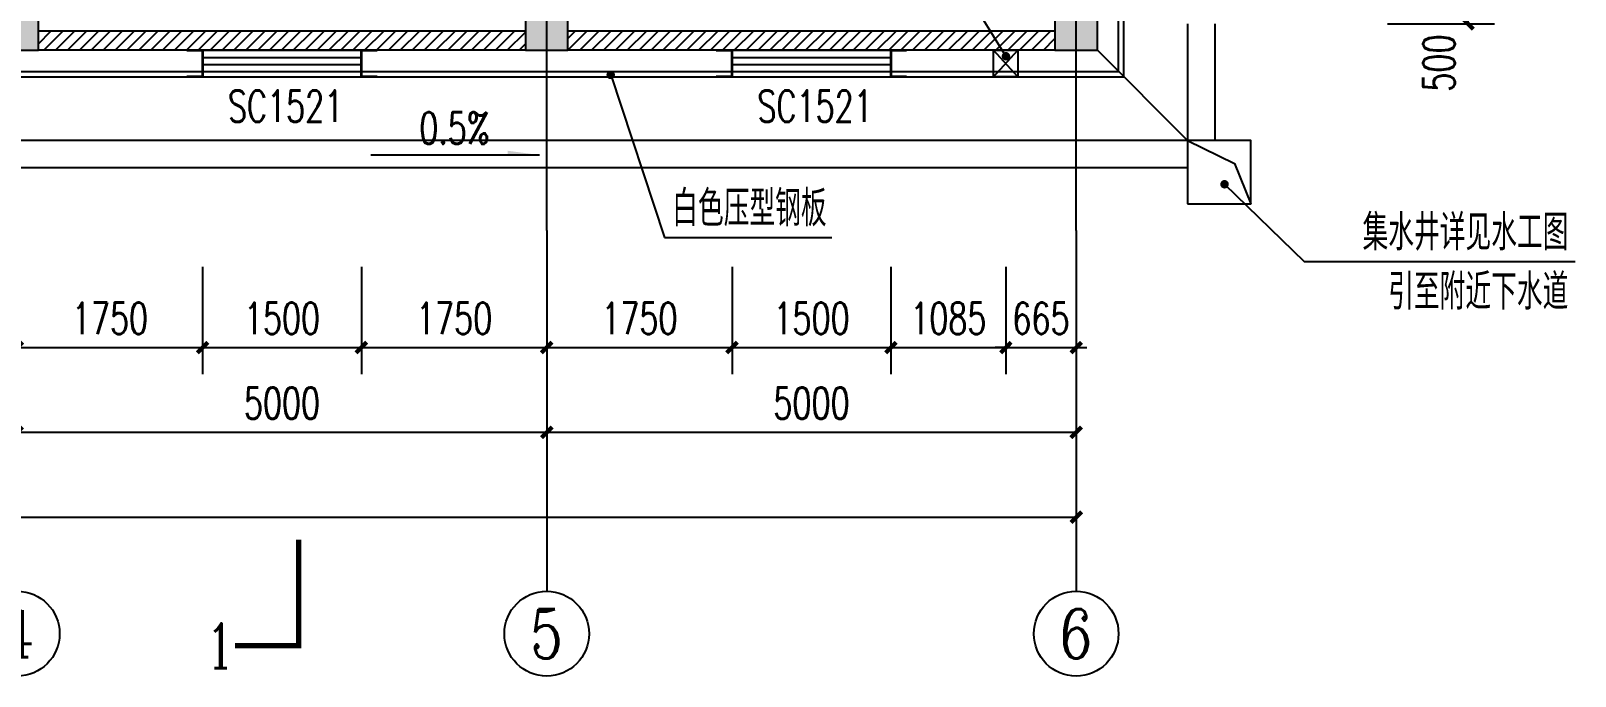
# Model space of a CAD drawing. Extents: x 170390 to 475615, y -37034 to 38097.
# Drawn here: x 317145 to 331727, y 250 to 6337 of the extents above; entities that cross this region are included whole.
import ezdxf
from ezdxf.enums import TextEntityAlignment as Align

# ---------------------------------------------------------------- set-up
doc = ezdxf.new("R2010")
doc.units = 0
doc.header["$LTSCALE"] = 1000
doc.header["$MEASUREMENT"] = 0
doc.linetypes.add('DOTE', pattern=[2.42, 2, -0.2, 0.02, -0.2])
doc.layers.get('0').update_dxf_attribs({"color": 8})
doc.layers.get('Defpoints').update_dxf_attribs({"color": 8})
for name, color, linetype in [('3T_WOOD', 8, 'Continuous'), ('AXIS', 8, 'Continuous'), ('AXIS_TEXT', 8, 'Continuous'), ('COLUMN', 8, 'Continuous'), ('DIM_LEAD', 8, 'Continuous'), ('DIM_SYMB', 8, 'Continuous'), ('DOTE', 8, 'DOTE'), ('PUB_DIM', 8, 'Continuous'), ('PUB_HATCH', 8, 'Continuous'), ('WALL', 8, 'Continuous'), ('WINDOW', 8, 'Continuous'), ('WINDOW_TEXT', 8, 'Continuous'), ('轻质板', 8, 'Continuous')]:
    doc.layers.add(name, color=color, linetype=linetype)
doc.styles.add('_TCH_AXIS', font='COMPLEX.shx', dxfattribs={"bigfont": 'dxt.shx'})
doc.styles.add('_TCH_DIM', font='SIMPLEX', dxfattribs={"bigfont": 'GBCBIG'})
doc.styles.add('_TCH_DIM_T3', font='SIMPLEX', dxfattribs={"width": 0.705882, "bigfont": 'GBCBIG'})
doc.styles.add('_TCH_LABEL', font='COMPLEX', dxfattribs={"bigfont": 'GBCBIG'})
doc.styles.add('_TCH_WINDOW', font='SIMPLEX', dxfattribs={"bigfont": 'GBCBIG'})
doc.styles.add('COMPLEX', font='COMPLEX')
doc.dimstyles.new('_TCH_ARCH&&100', dxfattribs={"dimtxt": 297.5, "dimasz": 100, "dimexe": 250, "dimexo": 300, "dimgap": 126.25, "dimtad": 1, "dimdec": 0, "dimzin": 0, "dimdsep": 46, "dimtxsty": '_TCH_DIM_T3', "dimblk": 'ARCHTICK', "dimcen": 0.09, "dimclrt": 7, "dimazin": 2, "dimtfac": 1, "dimtdec": 0, "dimtix": 1, "dimtmove": 2, "dimatfit": 3, "dimldrblk": 'ARCHTICK', "dimfxl": 0, "dimtolj": 1, "dimtzin": 0, "dimarcsym": 0})

# ---------------------------------------------------------------- blocks, each defined once
blk = doc.blocks.new('_ArchTick')
at = {"color": 0, "linetype": 'ByBlock', "const_width": 0.4}
blk.add_lwpolyline([(-0.5, -0.5), (0.5, 0.5)], dxfattribs=at)
blk = doc.blocks.new('*D177')
at = {"layer": 'Defpoints', "color": 0, "transparency": 16777216}
for p in [(329656, 6904), (330716, 6904), (329656, 6404)]:
    blk.add_point(p, dxfattribs=at)
at = {"layer": 'PUB_DIM', "color": 0, "lineweight": -2, "transparency": 16777216}
for p, q in [((329956, 6904), (330966, 6904)), ((330716, 6404), (330716, 6904)), ((329956, 6404), (330966, 6404))]:
    blk.add_line(p, q, dxfattribs=at)
at = {"layer": 'PUB_DIM', "color": 0, "lineweight": -2, "transparency": 16777216, "xscale": 100, "yscale": 100, "zscale": 100}
for p, rotation in [((330716, 6904), 90), ((330716, 6404), 270)]:
    blk.add_blockref('_ArchTick', p, dxfattribs=dict(at, rotation=rotation))
at = {"layer": 'PUB_DIM', "color": 7, "transparency": 16777216, "insert": (330441, 6034), "char_height": 297.5, "attachment_point": 5, "rotation": 90, "style": '_TCH_DIM_T3'}
blk.add_mtext('\\A1;500', dxfattribs=at)
blk = doc.blocks.new('*D190')
at = {"layer": 'Defpoints', "color": 0, "transparency": 16777216}
for p in [(317016, 4410), (318766, 4410), (318766, 3350)]:
    blk.add_point(p, dxfattribs=at)
at = {"layer": 'PUB_DIM', "color": 0, "lineweight": -2, "transparency": 16777216}
for p, q in [((317016, 4110), (317016, 3100)), ((318766, 4110), (318766, 3100)), ((317016, 3350), (318766, 3350))]:
    blk.add_line(p, q, dxfattribs=at)
at = {"layer": 'PUB_DIM', "color": 0, "lineweight": -2, "transparency": 16777216, "xscale": 100, "yscale": 100, "zscale": 100, "rotation": 180}
blk.add_blockref('_ArchTick', (317016, 3350), dxfattribs=at)
at = {"layer": 'PUB_DIM', "color": 0, "lineweight": -2, "transparency": 16777216, "xscale": 100, "yscale": 100, "zscale": 100}
blk.add_blockref('_ArchTick', (318766, 3350), dxfattribs=at)
at = {"layer": 'PUB_DIM', "color": 7, "transparency": 16777216, "insert": (317891, 3625), "char_height": 297.5, "attachment_point": 5, "style": '_TCH_DIM_T3'}
blk.add_mtext('\\A1;1750', dxfattribs=at)
blk = doc.blocks.new('*D191')
at = {"layer": 'Defpoints', "color": 0, "transparency": 16777216}
for p in [(318766, 4410), (320266, 4410), (320266, 3350)]:
    blk.add_point(p, dxfattribs=at)
at = {"layer": 'PUB_DIM', "color": 0, "lineweight": -2, "transparency": 16777216}
for p, q in [((318766, 4110), (318766, 3100)), ((320266, 4110), (320266, 3100)), ((318766, 3350), (320266, 3350))]:
    blk.add_line(p, q, dxfattribs=at)
at = {"layer": 'PUB_DIM', "color": 0, "lineweight": -2, "transparency": 16777216, "xscale": 100, "yscale": 100, "zscale": 100, "rotation": 180}
blk.add_blockref('_ArchTick', (318766, 3350), dxfattribs=at)
at = {"layer": 'PUB_DIM', "color": 0, "lineweight": -2, "transparency": 16777216, "xscale": 100, "yscale": 100, "zscale": 100}
blk.add_blockref('_ArchTick', (320266, 3350), dxfattribs=at)
at = {"layer": 'PUB_DIM', "color": 7, "transparency": 16777216, "insert": (319516, 3625), "char_height": 297.5, "attachment_point": 5, "style": '_TCH_DIM_T3'}
blk.add_mtext('\\A1;1500', dxfattribs=at)
blk = doc.blocks.new('*D192')
at = {"layer": 'Defpoints', "color": 0, "transparency": 16777216}
for p in [(320266, 4410), (322016, 4410), (322016, 3350)]:
    blk.add_point(p, dxfattribs=at)
at = {"layer": 'PUB_DIM', "color": 0, "lineweight": -2, "transparency": 16777216}
for p, q in [((320266, 4110), (320266, 3100)), ((322016, 4110), (322016, 3100)), ((320266, 3350), (322016, 3350))]:
    blk.add_line(p, q, dxfattribs=at)
at = {"layer": 'PUB_DIM', "color": 0, "lineweight": -2, "transparency": 16777216, "xscale": 100, "yscale": 100, "zscale": 100, "rotation": 180}
blk.add_blockref('_ArchTick', (320266, 3350), dxfattribs=at)
at = {"layer": 'PUB_DIM', "color": 0, "lineweight": -2, "transparency": 16777216, "xscale": 100, "yscale": 100, "zscale": 100}
blk.add_blockref('_ArchTick', (322016, 3350), dxfattribs=at)
at = {"layer": 'PUB_DIM', "color": 7, "transparency": 16777216, "insert": (321141, 3625), "char_height": 297.5, "attachment_point": 5, "style": '_TCH_DIM_T3'}
blk.add_mtext('\\A1;1750', dxfattribs=at)
blk = doc.blocks.new('*D193')
at = {"layer": 'Defpoints', "color": 0, "transparency": 16777216}
for p in [(322016, 4410), (323766, 4410), (323766, 3350)]:
    blk.add_point(p, dxfattribs=at)
at = {"layer": 'PUB_DIM', "color": 0, "lineweight": -2, "transparency": 16777216}
for p, q in [((322016, 4110), (322016, 3100)), ((323766, 4110), (323766, 3100)), ((322016, 3350), (323766, 3350))]:
    blk.add_line(p, q, dxfattribs=at)
at = {"layer": 'PUB_DIM', "color": 0, "lineweight": -2, "transparency": 16777216, "xscale": 100, "yscale": 100, "zscale": 100, "rotation": 180}
blk.add_blockref('_ArchTick', (322016, 3350), dxfattribs=at)
at = {"layer": 'PUB_DIM', "color": 0, "lineweight": -2, "transparency": 16777216, "xscale": 100, "yscale": 100, "zscale": 100}
blk.add_blockref('_ArchTick', (323766, 3350), dxfattribs=at)
at = {"layer": 'PUB_DIM', "color": 7, "transparency": 16777216, "insert": (322891, 3625), "char_height": 297.5, "attachment_point": 5, "style": '_TCH_DIM_T3'}
blk.add_mtext('\\A1;1750', dxfattribs=at)
blk = doc.blocks.new('*D194')
at = {"layer": 'Defpoints', "color": 0, "transparency": 16777216}
for p in [(323766, 4410), (325266, 4410), (325266, 3350)]:
    blk.add_point(p, dxfattribs=at)
at = {"layer": 'PUB_DIM', "color": 0, "lineweight": -2, "transparency": 16777216}
for p, q in [((323766, 4110), (323766, 3100)), ((325266, 4110), (325266, 3100)), ((323766, 3350), (325266, 3350))]:
    blk.add_line(p, q, dxfattribs=at)
at = {"layer": 'PUB_DIM', "color": 0, "lineweight": -2, "transparency": 16777216, "xscale": 100, "yscale": 100, "zscale": 100, "rotation": 180}
blk.add_blockref('_ArchTick', (323766, 3350), dxfattribs=at)
at = {"layer": 'PUB_DIM', "color": 0, "lineweight": -2, "transparency": 16777216, "xscale": 100, "yscale": 100, "zscale": 100}
blk.add_blockref('_ArchTick', (325266, 3350), dxfattribs=at)
at = {"layer": 'PUB_DIM', "color": 7, "transparency": 16777216, "insert": (324516, 3625), "char_height": 297.5, "attachment_point": 5, "style": '_TCH_DIM_T3'}
blk.add_mtext('\\A1;1500', dxfattribs=at)
blk = doc.blocks.new('*D195')
at = {"layer": 'Defpoints', "color": 0, "transparency": 16777216}
for p in [(325266, 4410), (326351, 4410), (326351, 3350)]:
    blk.add_point(p, dxfattribs=at)
at = {"layer": 'PUB_DIM', "color": 0, "lineweight": -2, "transparency": 16777216}
for p, q in [((325266, 4110), (325266, 3100)), ((326351, 4110), (326351, 3100)), ((325266, 3350), (326351, 3350))]:
    blk.add_line(p, q, dxfattribs=at)
at = {"layer": 'PUB_DIM', "color": 0, "lineweight": -2, "transparency": 16777216, "xscale": 100, "yscale": 100, "zscale": 100, "rotation": 180}
blk.add_blockref('_ArchTick', (325266, 3350), dxfattribs=at)
at = {"layer": 'PUB_DIM', "color": 0, "lineweight": -2, "transparency": 16777216, "xscale": 100, "yscale": 100, "zscale": 100}
blk.add_blockref('_ArchTick', (326351, 3350), dxfattribs=at)
at = {"layer": 'PUB_DIM', "color": 7, "transparency": 16777216, "insert": (325808, 3625), "char_height": 297.5, "attachment_point": 5, "style": '_TCH_DIM_T3'}
blk.add_mtext('\\A1;1085', dxfattribs=at)
blk = doc.blocks.new('*D196')
at = {"layer": 'Defpoints', "color": 0, "transparency": 16777216}
for p in [(326351, 4410), (327016, 4410), (327016, 3350)]:
    blk.add_point(p, dxfattribs=at)
at = {"layer": 'PUB_DIM', "color": 0, "lineweight": -2, "transparency": 16777216}
for p, q in [((326351, 4110), (326351, 3100)), ((327016, 4110), (327016, 3100)), ((326351, 3350), (326251, 3350)), ((326351, 3350), (327016, 3350)), ((327016, 3350), (327116, 3350))]:
    blk.add_line(p, q, dxfattribs=at)
at = {"layer": 'PUB_DIM', "color": 0, "lineweight": -2, "transparency": 16777216, "xscale": 100, "yscale": 100, "zscale": 100}
blk.add_blockref('_ArchTick', (326351, 3350), dxfattribs=at)
at = {"layer": 'PUB_DIM', "color": 0, "lineweight": -2, "transparency": 16777216, "xscale": 100, "yscale": 100, "zscale": 100, "rotation": 180}
blk.add_blockref('_ArchTick', (327016, 3350), dxfattribs=at)
at = {"layer": 'PUB_DIM', "color": 7, "transparency": 16777216, "insert": (326683, 3625), "char_height": 297.5, "attachment_point": 5, "style": '_TCH_DIM_T3'}
blk.add_mtext('\\A1;665', dxfattribs=at)
blk = doc.blocks.new('*D212')
at = {"layer": 'AXIS', "color": 0, "lineweight": -2, "transparency": 16777216}
for p, q in [((317016, 4154), (317016, 2300)), ((322016, 4154), (322016, 2300)), ((317016, 2550), (322016, 2550))]:
    blk.add_line(p, q, dxfattribs=at)
at = {"layer": 'Defpoints', "color": 0, "transparency": 16777216}
for p in [(317016, 4454), (322016, 4454), (322016, 2550)]:
    blk.add_point(p, dxfattribs=at)
at = {"layer": 'AXIS', "color": 0, "lineweight": -2, "transparency": 16777216, "xscale": 100, "yscale": 100, "zscale": 100, "rotation": 180}
blk.add_blockref('_ArchTick', (317016, 2550), dxfattribs=at)
at = {"layer": 'AXIS', "color": 0, "lineweight": -2, "transparency": 16777216, "xscale": 100, "yscale": 100, "zscale": 100}
blk.add_blockref('_ArchTick', (322016, 2550), dxfattribs=at)
at = {"layer": 'AXIS', "color": 7, "transparency": 16777216, "insert": (319516, 2825), "char_height": 297.5, "attachment_point": 5, "style": '_TCH_DIM_T3'}
blk.add_mtext('\\A1;5000', dxfattribs=at)
blk = doc.blocks.new('*D213')
at = {"layer": 'AXIS', "color": 0, "lineweight": -2, "transparency": 16777216}
for p, q in [((322016, 4154), (322016, 2300)), ((327016, 4154), (327016, 2300)), ((322016, 2550), (327016, 2550))]:
    blk.add_line(p, q, dxfattribs=at)
at = {"layer": 'Defpoints', "color": 0, "transparency": 16777216}
for p in [(322016, 4454), (327016, 4454), (327016, 2550)]:
    blk.add_point(p, dxfattribs=at)
at = {"layer": 'AXIS', "color": 0, "lineweight": -2, "transparency": 16777216, "xscale": 100, "yscale": 100, "zscale": 100, "rotation": 180}
blk.add_blockref('_ArchTick', (322016, 2550), dxfattribs=at)
at = {"layer": 'AXIS', "color": 0, "lineweight": -2, "transparency": 16777216, "xscale": 100, "yscale": 100, "zscale": 100}
blk.add_blockref('_ArchTick', (327016, 2550), dxfattribs=at)
at = {"layer": 'AXIS', "color": 7, "transparency": 16777216, "insert": (324516, 2825), "char_height": 297.5, "attachment_point": 5, "style": '_TCH_DIM_T3'}
blk.add_mtext('\\A1;5000', dxfattribs=at)
blk = doc.blocks.new('*D214')
at = {"layer": 'AXIS', "color": 0, "lineweight": -2, "transparency": 16777216}
for p, q in [((302516, 4154), (302516, 1500)), ((327016, 4154), (327016, 1500)), ((302516, 1750), (327016, 1750))]:
    blk.add_line(p, q, dxfattribs=at)
at = {"layer": 'Defpoints', "color": 0, "transparency": 16777216}
for p in [(302516, 4454), (327016, 4454), (327016, 1750)]:
    blk.add_point(p, dxfattribs=at)
at = {"layer": 'AXIS', "color": 0, "lineweight": -2, "transparency": 16777216, "xscale": 100, "yscale": 100, "zscale": 100, "rotation": 180}
blk.add_blockref('_ArchTick', (302516, 1750), dxfattribs=at)
at = {"layer": 'AXIS', "color": 0, "lineweight": -2, "transparency": 16777216, "xscale": 100, "yscale": 100, "zscale": 100}
blk.add_blockref('_ArchTick', (327016, 1750), dxfattribs=at)
at = {"layer": 'AXIS', "color": 7, "transparency": 16777216, "insert": (314766, 2025), "char_height": 297.5, "attachment_point": 5, "style": '_TCH_DIM_T3'}
blk.add_mtext('\\A1;24500', dxfattribs=at)
blk = doc.blocks.new('_FZH')
blk.add_lwpolyline([(-0.5, -0.5), (0.5, -0.5), (0.5, 0.5), (-0.5, 0.5)], close=True)
at = {"layer": 'PUB_HATCH'}
blk.add_solid([(-0.5, -0.5), (0.5, -0.5), (-0.5, 0.5), (0.5, 0.5)], dxfattribs=at)
blk = doc.blocks.new('_AXISO')
blk.add_circle((0, 0), 0.5)
at = {"layer": 'AXIS_TEXT', "style": 'COMPLEX', "width": 1.041667}
blk.add_attdef('A', text='', height=0.56, dxfattribs=at).set_placement((-0.25, -0.28), (0.25, -0.28), align=Align.FIT)

msp = doc.modelspace()

# ---------------------------------------------------------------- hatches: boundary and pattern name
at = {"layer": 'DIM_SYMB'}
msp.add_hatch(color=256, dxfattribs=at).paths.add_polyline_path([(321947.2, 5166.6), (321647.2, 5166.6), (321647.2, 5206.6)])
at = {"layer": 'WALL'}
h = msp.add_hatch(dxfattribs=at)
h.set_pattern_fill('ANSI31', color=251, scale=50, style=0)
h.set_pattern_definition([(45, (322215.54, 6154.36), (-56.1266, 56.1266), [])])
h.paths.add_polyline_path([(326815.5, 6334.4), (322215.5, 6334.4), (322215.5, 6154.4), (326815.5, 6154.4)])
h.paths.add_polyline_path([(327035.5, 7954.4), (327215.5, 7954.4), (327215.5, 10754.4), (327035.5, 10754.4)])
h.paths.add_polyline_path([(327215.5, 6954.4), (327035.5, 6954.4), (327035.5, 6554.4), (327215.5, 6554.4)])
h = msp.add_hatch(dxfattribs=at)
h.set_pattern_fill('ANSI31', color=251, scale=50, style=0)
h.set_pattern_definition([(45, (317215.54, 6104.36), (-56.1266, 56.1266), [])])
h.paths.add_polyline_path([(321815.5, 6154.4), (321815.5, 6334.4), (317215.5, 6334.4), (317215.5, 6154.4)])

# ---------------------------------------------------------------- linework, layer by layer
at = {"color": 6}
for p, q in [((326235.5, 5904.4), (326465.5, 6154.4)), ((326465.5, 5904.4), (326235.5, 6154.4))]:
    msp.add_line(p, q, dxfattribs=at)
msp.add_lwpolyline([(326465.5, 5904.4), (326235.5, 5904.4), (326235.5, 6154.4), (326465.5, 6154.4), (326465.5, 5904.4)], dxfattribs=at)
at = {"layer": '3T_WOOD'}
msp.add_line((327215.5, 6154.4), (328065.5, 5304.4), dxfattribs=at)
for points in [[(328065.5, 6404.4), (328065.5, 5304.4), (301515.5, 5304.4), (301515.5, 16454.4), (328065.5, 16454.4), (328065.5, 15404.4)], [(328325.5, 6404.4), (328325.5, 5304.4)], [(328065.5, 5304.4), (328512.1, 5086.8), (328665.5, 4704.4)], [(328065.5, 5044.4), (301515.5, 5044.4)]]:
    msp.add_lwpolyline(points, dxfattribs=at)
msp.add_lwpolyline([(328065.5, 4704.4), (328665.5, 4704.4), (328665.5, 5304.4), (328065.5, 5304.4)], close=True, dxfattribs=at)
at = {"layer": 'AXIS'}
for p, q in [((322015.5, 4454.4), (322015.5, 1050.1)), ((327015.5, 4454.4), (327015.5, 1050.1))]:
    msp.add_line(p, q, dxfattribs=at)
at = {"layer": 'DIM_LEAD'}
for p, q in [((326352.5, 6097.9), (326001.3, 6669.3)), ((322619.9, 5922.2), (323127.9, 4389.1)), ((328416.6, 4890.3), (329169.3, 4162)), ((323127.9, 4389.1), (324709.3, 4389.1)), ((329169.3, 4162), (331727.1, 4162))]:
    msp.add_line(p, q, dxfattribs=at)
at = {"layer": 'DIM_LEAD', "const_width": 40}
for points in [[(326363, 6080.8, 1), (326342.1, 6114.9, 1)], [(322613.7, 5941.2, 1), (322626.2, 5903.3, 1)], [(328402.2, 4904.3, 1), (328431, 4876.4, 1)]]:
    msp.add_lwpolyline(points, format="xyb", close=True, dxfattribs=at)
at = {"layer": 'DIM_SYMB'}
msp.add_lwpolyline([(320355.5, 5166.6), (321947.2, 5166.6)], dxfattribs=at)
at = {"layer": 'DIM_SYMB', "const_width": 50}
msp.add_lwpolyline([(319072.3, 536.8), (319672.3, 536.8), (319672.3, 1536.8)], dxfattribs=at)
at = {"layer": 'DOTE'}
for p, q in [((322015.5, 4454.4), (322015.5, 17354.4)), ((327015.5, 4454.4), (327015.5, 17354.4))]:
    msp.add_line(p, q, dxfattribs=at)
at = {"layer": 'WALL'}
for p, q in [((321815.5, 6334.4), (317215.5, 6334.4)), ((326815.5, 6334.4), (322215.5, 6334.4)), ((321815.5, 6154.4), (317215.5, 6154.4)), ((318765.5, 5954.4), (318765.5, 6154.4)), ((320265.5, 5954.4), (320265.5, 6154.4)), ((326815.5, 6154.4), (322215.5, 6154.4)), ((323765.5, 5954.4), (323765.5, 6154.4)), ((325265.5, 5954.4), (325265.5, 6154.4))]:
    msp.add_line(p, q, dxfattribs=at)
at = {"layer": 'WALL', "const_width": 25}
for points in [[(318615.5, 5904.4), (318765.5, 5904.4), (318765.5, 6154.4), (318615.5, 6154.4)], [(320415.5, 5904.4), (320265.5, 5904.4), (320265.5, 6154.4), (320415.5, 6154.4)], [(323615.5, 5904.4), (323765.5, 5904.4), (323765.5, 6154.4), (323615.5, 6154.4)], [(325415.5, 5904.4), (325265.5, 5904.4), (325265.5, 6154.4), (325415.5, 6154.4)]]:
    msp.add_lwpolyline(points, dxfattribs=at)
at = {"layer": 'WINDOW'}
for p, q in [((318765.5, 6154.4), (320265.5, 6154.4)), ((323765.5, 6154.4), (325265.5, 6154.4)), ((318765.5, 6087.7), (320265.5, 6087.7)), ((318765.5, 6021), (320265.5, 6021)), ((323765.5, 6087.7), (325265.5, 6087.7)), ((323765.5, 6021), (325265.5, 6021)), ((318765.5, 5954.4), (320265.5, 5954.4)), ((323765.5, 5954.4), (325265.5, 5954.4))]:
    msp.add_line(p, q, dxfattribs=at)
at = {"layer": '轻质板'}
for p, q in [((327415.5, 5954.4), (327415.5, 6954.4)), ((327465.5, 5904.4), (327465.5, 6954.4)), ((306565.5, 5904.4), (327465.5, 5904.4)), ((306615.5, 5954.4), (327415.5, 5954.4))]:
    msp.add_line(p, q, dxfattribs=at)

# ---------------------------------------------------------------- block references
at = {"layer": 'AXIS'}
ref = msp.add_blockref('_AXISO', (317015.5, 650.1), dxfattribs=dict(at, xscale=800, yscale=800, zscale=800))
ref.add_attrib('A', '4', dxfattribs={"layer": 'AXIS_TEXT', "height": 445.4, "style": '_TCH_AXIS'}).set_placement((316845.8, 427.4), (317185.2, 427.4), align=Align.FIT)
ref = msp.add_blockref('_AXISO', (322015.5, 650.1), dxfattribs=dict(at, xscale=800, yscale=800, zscale=800))
ref.add_attrib('A', '5', dxfattribs={"layer": 'AXIS_TEXT', "height": 465.9, "style": '_TCH_AXIS'}).set_placement((321860.2, 417.1), (322170.9, 417.1), align=Align.FIT)
ref = msp.add_blockref('_AXISO', (327015.5, 650.1), dxfattribs=dict(at, xscale=800, yscale=800, zscale=800))
ref.add_attrib('A', '6', dxfattribs={"layer": 'AXIS_TEXT', "height": 465.9, "style": '_TCH_AXIS'}).set_placement((326860.2, 417.1), (327170.9, 417.1), align=Align.FIT)
at = {"layer": 'COLUMN', "xscale": 400}
for p, yscale, zscale in [((317015.5, 6404.4), 500, 500), ((322015.5, 6404.4), 500, 500), ((327015.5, 6354.4), 400, 400)]:
    msp.add_blockref('_FZH', p, dxfattribs=dict(at, yscale=yscale, zscale=zscale))

# ---------------------------------------------------------------- texts
at = {"layer": 'DIM_LEAD', "color": 7, "style": '_TCH_DIM'}
for s, p in [('白色压型钢板', (323200.6, 4494.1)), ('集水井详见水工图', (329719.5, 4267)), ('引至附近下水道', (329961.5, 3707))]:
    msp.add_text(s, height=337.59, dxfattribs=at).set_placement(p)
at = {"layer": 'DIM_SYMB', "color": 7, "width": 0.705882}
for s, height, style, p in [('0.5%%%', 297.5, '_TCH_DIM', (320811.4, 5271.6)), ('1', 425, '_TCH_LABEL', (318802.1, 324.3))]:
    msp.add_text(s, height=height, dxfattribs=dict(at, style=style)).set_placement(p)
at = {"layer": 'WINDOW_TEXT', "style": '_TCH_WINDOW', "width": 0.705882}
for p in [(319005.5, 5478.8), (324005.5, 5478.8)]:
    msp.add_text('SC1521', height=297.5, dxfattribs=at).set_placement(p)

# ---------------------------------------------------------------- dimensions: what is measured, and where the dimension line sits
at = {"layer": 'AXIS'}
for p1, p2, distance, picture, middle in [((302515.5, 4454.4), (327015.5, 4454.4), -2704.3, '*D214', (314765.5, 2025.1)), ((317015.5, 4454.4), (322015.5, 4454.4), -1904.3, '*D212', (319515.5, 2825.1)), ((322015.5, 4454.4), (327015.5, 4454.4), -1904.3, '*D213', (324515.5, 2825.1))]:
    dim = msp.add_aligned_dim(p1=p1, p2=p2, distance=distance, dimstyle='_TCH_ARCH&&100', dxfattribs=at)
    dim.commit()
    dim.dimension.update_dxf_attribs({"geometry": picture, "text_midpoint": middle})
at = {"layer": 'PUB_DIM'}
dim = msp.add_linear_dim(base=(330715.5, 6904.4), p1=(329655.5, 6404.4), p2=(329655.5, 6904.4), angle=90, dimstyle='_TCH_ARCH&&100', dxfattribs=at)
dim.commit()
dim.dimension.update_dxf_attribs({"geometry": '*D177', "text_midpoint": (330440.5, 6034.4), "dimtype": 129})
for p1, p2, picture, middle in [((317015.5, 4410.1), (318765.5, 4410.1), '*D190', (317890.5, 3625.1)), ((318765.5, 4410.1), (320265.5, 4410.1), '*D191', (319515.5, 3625.1)), ((320265.5, 4410.1), (322015.5, 4410.1), '*D192', (321140.5, 3625.1)), ((322015.5, 4410.1), (323765.5, 4410.1), '*D193', (322890.5, 3625.1)), ((323765.5, 4410.1), (325265.5, 4410.1), '*D194', (324515.5, 3625.1)), ((325265.5, 4410.1), (326350.5, 4410.1), '*D195', (325808, 3625.1)), ((326350.5, 4410.1), (327015.5, 4410.1), '*D196', (326683, 3625.1))]:
    dim = msp.add_aligned_dim(p1=p1, p2=p2, distance=-1060, dimstyle='_TCH_ARCH&&100', dxfattribs=at)
    dim.commit()
    dim.dimension.update_dxf_attribs({"geometry": picture, "text_midpoint": middle})

doc.saveas('drawing.dxf')
